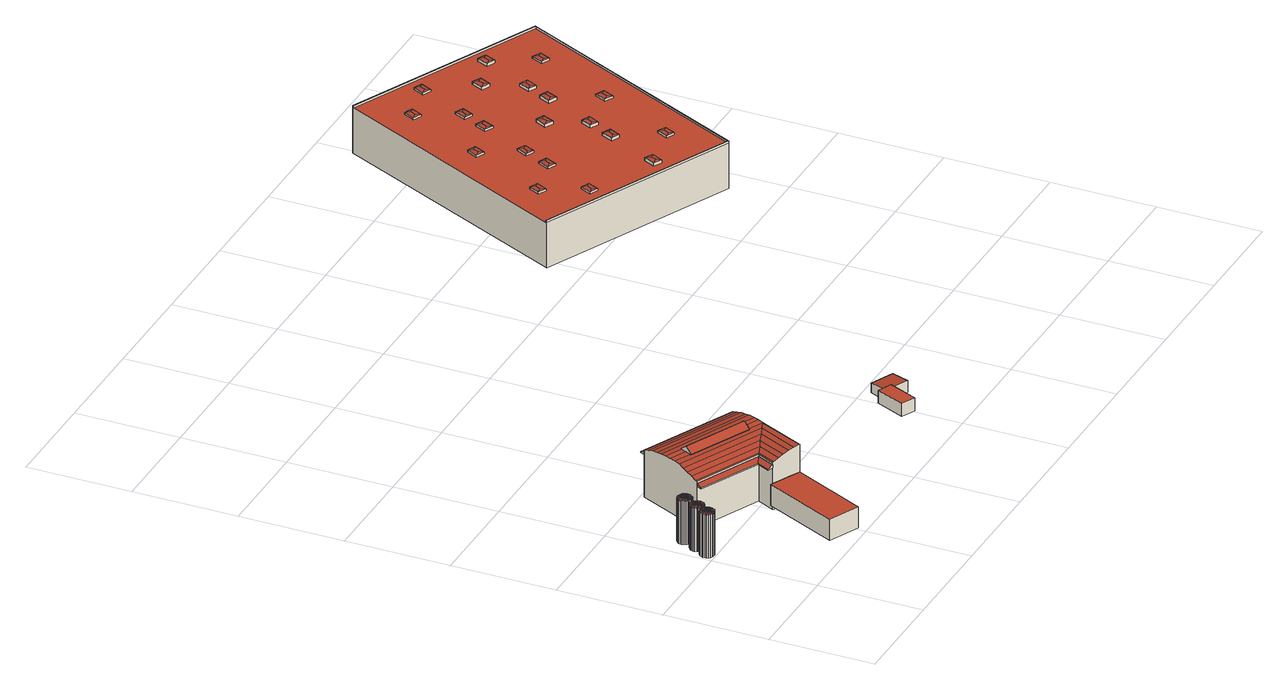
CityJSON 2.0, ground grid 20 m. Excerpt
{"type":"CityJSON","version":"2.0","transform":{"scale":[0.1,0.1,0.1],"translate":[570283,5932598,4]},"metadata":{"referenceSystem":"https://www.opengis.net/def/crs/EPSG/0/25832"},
"CityObjects":{
"building1":{"type":"Building","attributes":{"Grundfläche 2D":"5.390243","Grundhöhe NN":"4.627"},"geometry":[{"type":"Solid","lod":"3","boundaries":[[[[0,1,2]],[[2,1,3]],[[4,5,1,0]],[[6,1,5]],[[7,1,6]],[[8,1,7]],[[9,1,8]],[[10,1,9]],[[11,1,10]],[[12,1,11]],[[13,1,12]],[[14,1,13]],[[15,1,14]],[[16,1,15]],[[17,1,16]],[[18,1,17]],[[19,1,18]],[[20,1,19]],[[21,1,20]],[[22,1,21]],[[23,1,22]],[[24,1,23]],[[25,1,24]],[[26,1,25]],[[27,1,26]],[[3,1,27]],[[28,29,0,2]],[[29,30,31,5,4,0]],[[31,32,6,5]],[[32,33,7,6]],[[33,34,8,7]],[[34,35,9,8]],[[35,36,10,9]],[[36,37,11,10]],[[37,38,12,11]],[[38,39,13,12]],[[39,40,14,13]],[[40,41,15,14]],[[41,42,16,15]],[[42,43,17,16]],[[43,44,18,17]],[[44,45,19,18]],[[45,46,20,19]],[[46,47,21,20]],[[47,48,22,21]],[[48,49,23,22]],[[49,50,24,23]],[[50,51,25,24]],[[51,52,26,25]],[[53,28,2,3]],[[52,54,27,26]],[[54,53,3,27]],[[54,52,51,50,49,48,47,46,45,44,43,42,41,40,39,38,37,36,35,34,33,32,31,30,29,28,53]]]],"semantics":{"surfaces":[{"type":"RoofSurface"},{"type":"WallSurface"},{"type":"GroundSurface"}],"values":[[0,0,0,0,0,0,0,0,0,0,0,0,0,0,0,0,0,0,0,0,0,0,0,0,0,0,1,1,1,1,1,1,1,1,1,1,1,1,1,1,1,1,1,1,1,1,1,1,1,1,1,1,2]]}}]},
"building2":{"type":"Building","attributes":{"Grundfläche 2D":"5.389597","Grundhöhe NN":"4.627"},"geometry":[{"type":"Solid","lod":"3","boundaries":[[[[55,56,57]],[[57,56,58]],[[59,56,55]],[[60,56,59]],[[61,62,56,60]],[[63,56,62]],[[64,56,63]],[[65,56,64]],[[66,56,65]],[[67,56,66]],[[68,56,67]],[[69,56,68]],[[70,56,69]],[[71,56,70]],[[72,56,71]],[[73,56,72]],[[74,56,73]],[[75,56,74]],[[76,56,75]],[[77,56,76]],[[78,56,77]],[[79,56,78]],[[80,56,79]],[[81,56,80]],[[82,56,81]],[[58,56,82]],[[55,57,83,84]],[[59,55,84,85]],[[60,59,85,86]],[[87,62,61,60,86,88]],[[63,62,87,89]],[[64,63,89,90]],[[65,64,90,91]],[[66,65,91,92]],[[67,66,92,93]],[[68,67,93,94]],[[69,68,94,95]],[[70,69,95,96]],[[71,70,96,97]],[[72,71,97,98]],[[73,72,98,99]],[[74,73,99,100]],[[75,74,100,101]],[[76,75,101,102]],[[77,76,102,103]],[[78,77,103,104]],[[79,78,104,105]],[[80,79,105,106]],[[81,80,106,107]],[[57,58,108,83]],[[82,81,107,109]],[[58,82,109,108]],[[95,94,93,92,91,90,89,87,88,86,85,84,83,108,109,107,106,105,104,103,102,101,100,99,98,97,96]]]],"semantics":{"surfaces":[{"type":"RoofSurface"},{"type":"WallSurface"},{"type":"GroundSurface"}],"values":[[0,0,0,0,0,0,0,0,0,0,0,0,0,0,0,0,0,0,0,0,0,0,0,0,0,0,1,1,1,1,1,1,1,1,1,1,1,1,1,1,1,1,1,1,1,1,1,1,1,1,1,1,2]]}}]},
"building3":{"type":"Building","attributes":{"Grundfläche 2D":"5.388605","Grundhöhe NN":"4.627"},"geometry":[{"type":"Solid","lod":"3","boundaries":[[[[110,111,112]],[[110,113,111]],[[110,112,114]],[[110,114,115]],[[110,115,116]],[[110,116,117]],[[110,117,118]],[[110,118,119]],[[110,119,120]],[[110,120,121]],[[110,121,122]],[[110,122,123]],[[110,123,124]],[[110,124,125]],[[110,125,126]],[[110,126,127]],[[128,110,127,129]],[[130,110,128,131]],[[110,130,132]],[[110,132,133]],[[110,133,134]],[[110,134,135]],[[110,135,136]],[[110,136,137]],[[110,137,138]],[[110,138,113]],[[139,140,112,111]],[[140,141,114,112]],[[141,142,115,114]],[[142,143,116,115]],[[143,144,117,116]],[[144,145,118,117]],[[145,146,119,118]],[[146,147,120,119]],[[147,148,121,120]],[[148,149,122,121]],[[149,150,123,122]],[[150,151,124,123]],[[151,152,125,124]],[[152,153,126,125]],[[153,154,127,126]],[[154,155,156,128,129,127]],[[156,157,158,130,131,128]],[[158,159,132,130]],[[159,160,133,132]],[[160,161,134,133]],[[161,162,135,134]],[[162,163,136,135]],[[163,164,137,136]],[[165,139,111,113]],[[164,166,138,137]],[[166,165,113,138]],[[153,152,151,150,149,148,147,146,145,144,143,142,141,140,139,165,166,164,163,162,161,160,159,158,157,156,155,154]]]],"semantics":{"surfaces":[{"type":"RoofSurface"},{"type":"WallSurface"},{"type":"GroundSurface"}],"values":[[0,0,0,0,0,0,0,0,0,0,0,0,0,0,0,0,0,0,0,0,0,0,0,0,0,0,1,1,1,1,1,1,1,1,1,1,1,1,1,1,1,1,1,1,1,1,1,1,1,1,1,1,2]]}}]},
"building4":{"type":"Building","attributes":{"Grundfläche 2D":"100.830664","Grundhöhe NN":"5.746"},"children":["building4-1"],"geometry":[{"type":"Solid","lod":"3","boundaries":[[[[167,168,169,170,171,172,173,174]],[[172,171,175,176]],[[171,170,177,175]],[[178,179,180,181,169,168,167,174,173,172,176,182]],[[170,169,181,177]],[[180,179,178,182,176,175,177,181]]]],"semantics":{"surfaces":[{"type":"RoofSurface"},{"type":"WallSurface"},{"type":"GroundSurface"}],"values":[[0,1,1,1,1,2]]}}]},
"building4-1":{"type":"BuildingInstallation","parents":["building4"],"geometry":[{"type":"MultiSurface","lod":"3","boundaries":[[[183,184,185,186,187,188]],[[189,186,185,190]],[[191,192,193,184,183,188,187]],[[193,194,185,184]],[[194,195,190,185]],[[195,196,189,190]],[[196,197,186,189]],[[197,191,187,186]],[[195,194,193,192,191,197,196]]],"semantics":{"surfaces":[{"type":"RoofSurface"},{"type":"WallSurface"},{"type":"OuterCeilingSurface"}],"values":[0,0,1,1,1,1,1,1,2]}}]},
"building5":{"type":"Building","attributes":{"Grundfläche 2D":"299.737963","Grundhöhe NN":"4.738"},"children":["building5-1"],"geometry":[{"type":"Solid","lod":"3","boundaries":[[[[198,199,200,201,202,203]],[[204,205,198,203,206,207]],[[208,209,210,211]],[[210,212,213,211]],[[212,214,215,213]],[[214,216,217,215]],[[216,218,219,217]],[[220,221,219,218,222]],[[223,224,219,221,225]],[[226,227,228,229,224,223]],[[222,230,231,220]],[[227,232,233,231,230,234,235,228]],[[234,236,237,235]],[[236,238,239,237]],[[238,240,241,239]],[[240,242,243,241]],[[243,242,244,245,246]],[[246,245,247,248,243]],[[248,249,241,243]],[[249,250,239,241]],[[250,251,237,239]],[[251,252,235,237]],[[252,253,228,235]],[[253,254,229,228]],[[203,202,201,221,220,231,233,207,206]],[[204,207,233,232]],[[226,223,225,200,199,198,205,204,232,227]],[[225,221,201,200]],[[255,209,208,256,257,258,259,260]],[[244,242,240,238,236,234,230,222,218,216,214,212,210,209,255,260,259,261,262]],[[245,244,262,263]],[[247,245,263,264]],[[265,254,253,252,251,250,249,248,247,264,266]],[[208,211,213,215,217,219,224,229,254,265,258,257,256]],[[261,259,258,265,266,264,263,262]]]],"semantics":{"surfaces":[{"type":"RoofSurface"},{"type":"WallSurface"},{"type":"GroundSurface"}],"values":[[0,0,0,0,0,0,0,0,0,0,0,0,0,0,0,0,0,0,0,0,0,0,0,0,1,1,1,1,1,1,1,1,1,1,2]]}}]},
"building5-1":{"type":"BuildingInstallation","parents":["building5"],"geometry":[{"type":"MultiSurface","lod":"3","boundaries":[[[255,256,267,268]],[[269,270,268,267]],[[270,260,255,268]],[[260,257,256,255]],[[257,269,267,256]],[[257,260,270,269]]],"semantics":{"surfaces":[{"type":"RoofSurface"},{"type":"WallSurface"},{"type":"OuterCeilingSurface"}],"values":[0,1,1,1,1,2]}}]},
"building6":{"type":"Building","attributes":{"Grundfläche 2D":"18.331247","Grundhöhe NN":"5.778"},"geometry":[{"type":"Solid","lod":"3","boundaries":[[[[271,272,273,274]],[[272,271,275,276]],[[273,272,276,277]],[[274,273,277,278]],[[271,274,278,275]],[[276,275,278,277]]]],"semantics":{"surfaces":[{"type":"RoofSurface"},{"type":"WallSurface"},{"type":"GroundSurface"}],"values":[[0,1,1,1,1,2]]}}]},
"building7":{"type":"Building","attributes":{"Grundfläche 2D":"19.199115","Grundhöhe NN":"5.168"},"geometry":[{"type":"Solid","lod":"3","boundaries":[[[[279,280,281,282]],[[280,279,283,284]],[[281,280,284,285]],[[282,281,285,286]],[[279,282,286,283]],[[284,283,286,285]]]],"semantics":{"surfaces":[{"type":"RoofSurface"},{"type":"WallSurface"},{"type":"GroundSurface"}],"values":[[0,1,1,1,1,2]]}}]},
"building8":{"type":"Building","attributes":{"Grundfläche 2D":"2120.238453","Grundhöhe NN":"5.262"},"children":["building8-1","building8-2","building8-3","building8-4","building8-5","building8-6","building8-7","building8-8","building8-9","building8-10","building8-11","building8-12","building8-13","building8-14","building8-15","building8-16","building8-17","building8-18","building8-19","building8-20"],"geometry":[{"type":"Solid","lod":"3","boundaries":[[[[287,288,289,290,291,292,293,294,295]],[[296,297,298,299]],[[300,301,302,303]],[[304,305,306,307]],[[298,308,309,290,289,288]],[[309,310,291,290]],[[310,311,292,291]],[[311,312,293,292]],[[312,297,294,293]],[[297,296,295,294]],[[287,295,296,299]],[[299,298,288,287]],[[300,303,313,314]],[[301,300,314,315]],[[302,301,315,316]],[[304,307,317,318]],[[305,304,318,319]],[[306,305,319,320]],[[321,309,308,298,297,312,322,323]],[[310,309,321,324]],[[311,310,324,325]],[[325,322,312,311],[320,317,307,306],[316,313,303,302]],[[315,314,313,316]],[[319,318,317,320]],[[321,323,322,325,324]]]],"semantics":{"surfaces":[{"type":"RoofSurface"},{"type":"WallSurface"},{"type":"GroundSurface"}],"values":[[0,0,0,0,1,1,1,1,1,1,1,1,1,1,1,1,1,1,1,1,1,1,2,2,2]]}}]},
"building8-1":{"type":"BuildingInstallation","parents":["building8"],"geometry":[{"type":"MultiSurface","lod":"3","boundaries":[[[326,327,328]],[[329,328,327,330]],[[326,331,330,327]],[[329,330,331]],[[332,326,328,333]],[[332,334,331,326]],[[334,335,329,331]],[[328,329,335,333]]],"semantics":{"surfaces":[{"type":"RoofSurface"},{"type":"WallSurface"}],"values":[0,0,0,0,1,1,1,1]}}]},
"building8-2":{"type":"BuildingInstallation","parents":["building8"],"geometry":[{"type":"MultiSurface","lod":"3","boundaries":[[[336,337,338]],[[339,338,337,340]],[[336,341,340,337]],[[339,340,341]],[[342,343,336,338]],[[343,344,341,336]],[[344,345,339,341]],[[345,342,338,339]]],"semantics":{"surfaces":[{"type":"RoofSurface"},{"type":"WallSurface"}],"values":[0,0,0,0,1,1,1,1]}}]},
"building8-3":{"type":"BuildingInstallation","parents":["building8"],"geometry":[{"type":"MultiSurface","lod":"3","boundaries":[[[346,347,348]],[[349,348,347,350]],[[346,351,350,347]],[[349,350,351]],[[352,353,346,348]],[[353,354,351,346]],[[354,355,349,351]],[[355,352,348,349]]],"semantics":{"surfaces":[{"type":"RoofSurface"},{"type":"WallSurface"}],"values":[0,0,0,0,1,1,1,1]}}]},
"building8-4":{"type":"BuildingInstallation","parents":["building8"],"geometry":[{"type":"MultiSurface","lod":"3","boundaries":[[[356,357,358,359]],[[360,359,358,361]],[[357,362,361,358]],[[360,361,362]],[[363,364,365,357,356,359]],[[365,366,362,357]],[[366,367,360,362]],[[367,363,359,360]]],"semantics":{"surfaces":[{"type":"RoofSurface"},{"type":"WallSurface"}],"values":[0,0,0,0,1,1,1,1]}}]},
"building8-5":{"type":"BuildingInstallation","parents":["building8"],"geometry":[{"type":"MultiSurface","lod":"3","boundaries":[[[368,369,370]],[[371,370,369,372]],[[368,373,372,369]],[[371,372,373]],[[374,375,368,370]],[[375,376,373,368]],[[376,377,371,373]],[[377,374,370,371]]],"semantics":{"surfaces":[{"type":"RoofSurface"},{"type":"WallSurface"}],"values":[0,0,0,0,1,1,1,1]}}]},
"building8-6":{"type":"BuildingInstallation","parents":["building8"],"geometry":[{"type":"MultiSurface","lod":"3","boundaries":[[[378,379,380]],[[381,380,379,382]],[[378,383,382,379]],[[384,381,382,383]],[[385,386,383,378]],[[387,385,378,380]],[[386,388,389,381,384,383]],[[389,387,380,381]]],"semantics":{"surfaces":[{"type":"RoofSurface"},{"type":"WallSurface"}],"values":[0,0,0,0,1,1,1,1]}}]},
"building8-7":{"type":"BuildingInstallation","parents":["building8"],"geometry":[{"type":"MultiSurface","lod":"3","boundaries":[[[390,391,392,393]],[[394,393,392,395]],[[391,396,395,392]],[[394,395,396]],[[397,398,399,391,390,393]],[[399,400,396,391]],[[400,401,394,396]],[[401,397,393,394]]],"semantics":{"surfaces":[{"type":"RoofSurface"},{"type":"WallSurface"}],"values":[0,0,0,0,1,1,1,1]}}]},
"building8-8":{"type":"BuildingInstallation","parents":["building8"],"geometry":[{"type":"MultiSurface","lod":"3","boundaries":[[[402,403,404]],[[405,404,403,406]],[[402,407,406,403]],[[405,406,407]],[[408,409,402,404]],[[409,410,407,402]],[[410,411,405,407]],[[411,408,404,405]]],"semantics":{"surfaces":[{"type":"RoofSurface"},{"type":"WallSurface"}],"values":[0,0,0,0,1,1,1,1]}}]},
"building8-9":{"type":"BuildingInstallation","parents":["building8"],"geometry":[{"type":"MultiSurface","lod":"3","boundaries":[[[412,413,414]],[[415,414,413,416]],[[412,417,416,413]],[[415,416,417]],[[418,419,412,414]],[[419,420,417,412]],[[420,421,415,417]],[[421,418,414,415]]],"semantics":{"surfaces":[{"type":"RoofSurface"},{"type":"WallSurface"}],"values":[0,0,0,0,1,1,1,1]}}]},
"building8-10":{"type":"BuildingInstallation","parents":["building8"],"geometry":[{"type":"MultiSurface","lod":"3","boundaries":[[[422,423,424]],[[425,424,423,426]],[[422,427,426,423]],[[425,426,427]],[[428,429,422,424]],[[429,430,427,422]],[[430,431,425,427]],[[424,425,431,428]]],"semantics":{"surfaces":[{"type":"RoofSurface"},{"type":"WallSurface"}],"values":[0,0,0,0,1,1,1,1]}}]},
"building8-11":{"type":"BuildingInstallation","parents":["building8"],"geometry":[{"type":"MultiSurface","lod":"3","boundaries":[[[432,433,434]],[[435,434,433,436]],[[432,437,436,433]],[[435,436,437]],[[438,439,432,434]],[[439,440,437,432]],[[440,441,435,437]],[[441,438,434,435]]],"semantics":{"surfaces":[{"type":"RoofSurface"},{"type":"WallSurface"}],"values":[0,0,0,0,1,1,1,1]}}]},
"building8-12":{"type":"BuildingInstallation","parents":["building8"],"geometry":[{"type":"MultiSurface","lod":"3","boundaries":[[[442,443,444]],[[445,444,443,446]],[[442,447,446,443]],[[445,446,447]],[[448,449,442,444]],[[447,442,449,450]],[[450,451,445,447]],[[451,448,444,445]]],"semantics":{"surfaces":[{"type":"RoofSurface"},{"type":"WallSurface"}],"values":[0,0,0,0,1,1,1,1]}}]},
"building8-13":{"type":"BuildingInstallation","parents":["building8"],"geometry":[{"type":"MultiSurface","lod":"3","boundaries":[[[452,453,454]],[[455,454,453,456]],[[452,457,456,453]],[[455,456,457]],[[458,459,452,454]],[[459,460,457,452]],[[460,461,455,457]],[[461,458,454,455]]],"semantics":{"surfaces":[{"type":"RoofSurface"},{"type":"WallSurface"}],"values":[0,0,0,0,1,1,1,1]}}]},
"building8-14":{"type":"BuildingInstallation","parents":["building8"],"geometry":[{"type":"MultiSurface","lod":"3","boundaries":[[[462,463,464]],[[465,464,463,466]],[[462,467,466,463]],[[465,466,467]],[[468,469,462,464]],[[469,470,467,462]],[[470,471,465,467]],[[471,468,464,465]]],"semantics":{"surfaces":[{"type":"RoofSurface"},{"type":"WallSurface"}],"values":[0,0,0,0,1,1,1,1]}}]},
"building8-15":{"type":"BuildingInstallation","parents":["building8"],"geometry":[{"type":"MultiSurface","lod":"3","boundaries":[[[472,473,474]],[[475,474,473,476]],[[472,477,476,473]],[[478,475,476,477]],[[479,480,472,474]],[[480,481,477,472]],[[481,482,483,475,478,477]],[[483,479,474,475]]],"semantics":{"surfaces":[{"type":"RoofSurface"},{"type":"WallSurface"}],"values":[0,0,0,0,1,1,1,1]}}]},
"building8-16":{"type":"BuildingInstallation","parents":["building8"],"geometry":[{"type":"MultiSurface","lod":"3","boundaries":[[[484,485,486]],[[487,486,485,488]],[[484,489,488,485]],[[487,488,489]],[[490,491,489,484]],[[492,490,484,486]],[[491,493,487,489]],[[493,492,486,487]]],"semantics":{"surfaces":[{"type":"RoofSurface"},{"type":"WallSurface"}],"values":[0,0,0,0,1,1,1,1]}}]},
"building8-17":{"type":"BuildingInstallation","parents":["building8"],"geometry":[{"type":"MultiSurface","lod":"3","boundaries":[[[494,495,496]],[[497,496,495,498]],[[494,499,498,495]],[[497,498,499]],[[500,494,496,501]],[[500,502,499,494]],[[502,503,497,499]],[[503,501,496,497]]],"semantics":{"surfaces":[{"type":"RoofSurface"},{"type":"WallSurface"}],"values":[0,0,0,0,1,1,1,1]}}]},
"building8-18":{"type":"BuildingInstallation","parents":["building8"],"geometry":[{"type":"MultiSurface","lod":"3","boundaries":[[[504,505,506]],[[507,506,505,508]],[[504,509,508,505]],[[507,508,509]],[[510,511,504,506]],[[511,512,509,504]],[[512,513,507,509]],[[513,510,506,507]]],"semantics":{"surfaces":[{"type":"RoofSurface"},{"type":"WallSurface"}],"values":[0,0,0,0,1,1,1,1]}}]},
"building8-19":{"type":"BuildingInstallation","parents":["building8"],"geometry":[{"type":"MultiSurface","lod":"3","boundaries":[[[514,515,516]],[[517,516,515,518]],[[514,519,518,515]],[[517,518,519]],[[520,521,514,516]],[[521,522,519,514]],[[522,523,517,519]],[[523,520,516,517]]],"semantics":{"surfaces":[{"type":"RoofSurface"},{"type":"WallSurface"}],"values":[0,0,0,0,1,1,1,1]}}]},
"building8-20":{"type":"BuildingInstallation","parents":["building8"],"geometry":[{"type":"MultiSurface","lod":"3","boundaries":[[[524,525,526]],[[527,526,525,528]],[[524,529,528,525]],[[527,528,529]],[[530,531,524,526]],[[531,532,529,524]],[[532,533,527,529]],[[526,527,533,530]]],"semantics":{"surfaces":[{"type":"RoofSurface"},{"type":"WallSurface"}],"values":[0,0,0,0,1,1,1,1]}}]}
},
"vertices":[
[30,223,92],[19,216,96],[31,221,92],[32,218,92],[29,224,92],[28,225,92],[26,227,92],[23,229,92],[20,229,92],[17,229,92],[13,228,92],[11,226,92],[8,224,92],[7,221,92],[6,218,92],[6,215,92],[6,212,92],[8,209,92],[10,206,92],[13,204,92],[16,203,92],[19,203,92],[22,203,92],[25,204,92],[28,206,92],[30,209,92],[31,212,92],[32,215,92],[31,221,6],[30,223,6],[29,224,6],[28,225,6],[26,227,6],[23,229,6],[20,229,6],[17,229,6],[13,228,6],[11,226,6],[8,224,6],[7,221,6],[6,218,6],[6,215,6],[6,212,6],[8,209,6],[10,206,6],[13,204,6],[16,203,6],[19,203,6],[22,203,6],[25,204,6],[28,206,6],[30,209,6],[31,212,6],[32,218,6],[32,215,6],
[42,247,92],[31,241,96],[43,246,92],[44,243,92],[41,250,92],[38,252,92],[36,253,92],[35,253,92],[32,254,92],[29,254,92],[26,253,92],[23,251,92],[21,249,92],[19,246,92],[18,243,92],[18,240,92],[19,236,92],[20,234,92],[22,231,92],[25,229,92],[28,228,92],[31,228,92],[34,228,92],[37,229,92],[40,231,92],[42,233,92],[43,236,92],[44,240,92],[43,246,6],[42,247,6],[41,250,6],[38,252,6],[35,253,6],[36,253,6],[32,254,6],[29,254,6],[26,253,6],[23,251,6],[21,249,6],[19,246,6],[18,243,6],[18,240,6],[19,236,6],[20,234,6],[22,231,6],[25,229,6],[28,228,6],[31,228,6],[34,228,6],[37,229,6],[40,231,6],[42,233,6],[43,236,6],[44,243,6],[44,240,6],
[44,270,96],[56,275,92],[56,276,92],[57,272,92],[54,279,92],[51,281,92],[48,282,92],[45,283,92],[42,283,92],[39,282,92],[36,280,92],[34,278,92],[32,275,92],[31,272,92],[31,269,92],[32,266,92],[33,263,92],[35,260,92],[38,258,92],[36,260,92],[41,257,92],[40,257,92],[44,257,92],[48,257,92],[51,258,92],[53,260,92],[55,263,92],[57,265,92],[57,269,92],[56,275,6],[56,276,6],[54,279,6],[51,281,6],[48,282,6],[45,283,6],[42,283,6],[39,282,6],[36,280,6],[34,278,6],[32,275,6],[31,272,6],[31,269,6],[32,266,6],[33,263,6],[35,260,6],[36,260,6],[38,258,6],[40,257,6],[41,257,6],[44,257,6],[48,257,6],[51,258,6],[53,260,6],[55,263,6],[57,265,6],[57,272,6],[57,269,6],
[202,174,59],[200,175,59],[196,177,59],[131,36,59],[190,9,59],[255,149,59],[233,160,59],[222,165,59],[190,9,17],[255,149,17],[131,36,17],[222,165,17],[202,174,17],[200,175,17],[196,177,17],[233,160,17],
[196,177,95],[200,175,96],[216,209,96],[201,203,92],[190,179,92],[196,177,94],[85,257,92],[90,267,96],[190,179,90],[196,177,90],[200,175,90],[216,209,90],[90,267,90],[85,257,90],[201,203,90],
[269,260,126],[270,262,125],[275,272,115],[156,327,115],[151,317,124],[150,315,126],[263,248,115],[265,251,118],[146,306,118],[145,303,115],[329,309,100],[148,393,100],[144,384,104],[325,299,104],[139,373,108],[320,289,108],[134,363,110],[315,279,110],[129,353,113],[310,269,113],[124,342,114],[305,258,114],[151,317,114],[156,327,114],[120,332,114],[270,262,114],[301,248,114],[275,272,114],[269,260,114],[265,251,114],[294,238,114],[296,238,114],[115,321,114],[146,306,114],[263,248,114],[145,303,114],[110,310,113],[279,232,113],[105,300,111],[264,226,111],[100,290,108],[248,221,108],[95,280,105],[234,215,105],[91,270,101],[219,210,101],[90,267,100],[216,209,100],[217,209,100],[200,175,100],[202,174,101],[212,169,105],[222,165,108],[233,160,111],[243,155,113],[254,150,114],[255,149,114],[148,393,96],[329,309,96],[329,309,91],[329,309,7],[148,393,7],[148,393,91],[91,270,7],[90,267,7],[216,209,7],[200,175,7],[255,149,7],[202,174,7],
[333,318,93],[152,402,93],[333,318,91],[152,402,91],
[585,152,43],[560,96,44],[587,84,44],[612,140,43],[585,152,18],[560,96,18],[587,84,18],[612,140,18],
[621,181,31],[604,145,35],[648,125,35],[665,161,31],[621,181,12],[604,145,12],[648,125,12],[665,161,12],
[1144,690,107],[771,863,107],[771,862,107],[771,861,107],[1144,688,107],[1359,1151,107],[985,1324,107],[984,1322,107],[1357,1149,107],[1357,1149,103],[984,1322,103],[771,863,103],[1144,690,103],[1169,1256,70],[1121,1278,70],[1114,1264,70],[1162,1242,70],[1080,1298,70],[1032,1320,70],[1026,1306,70],[1073,1283,70],[771,862,103],[771,861,103],[1144,688,103],[1359,1151,103],[985,1324,103],[1162,1242,68],[1169,1256,68],[1121,1278,68],[1114,1264,68],[1073,1283,68],[1080,1298,68],[1032,1320,68],[1026,1306,68],[771,861,13],[985,1324,13],[771,862,13],[1144,688,13],[1359,1151,13],
[1147,1046,109],[1153,1037,110],[1163,1039,109],[1153,1017,109],[1148,1027,110],[1137,1024,109],[1147,1046,103],[1163,1039,103],[1137,1024,103],[1153,1017,103],
[1101,946,109],[1106,937,110],[1117,939,109],[1107,917,109],[1102,927,110],[1091,925,109],[1117,939,103],[1101,946,103],[1091,925,103],[1107,917,103],
[946,956,107],[952,947,108],[962,949,107],[952,927,107],[947,937,108],[936,935,107],[962,949,103],[946,956,103],[936,935,103],[952,927,103],
[1224,1190,109],[1216,1194,109],[1221,1184,110],[1232,1186,109],[1222,1165,109],[1217,1174,110],[1206,1172,109],[1232,1186,103],[1224,1190,103],[1216,1194,103],[1206,1172,103],[1222,1165,103],
[899,855,107],[905,846,108],[915,848,107],[905,826,107],[900,836,108],[889,833,107],[915,848,103],[899,855,103],[889,833,103],[905,826,103],
[1194,962,107],[1199,952,108],[1210,954,107],[1200,932,107],[1195,942,108],[1184,940,107],[1192,936,107],[1194,962,103],[1184,940,103],[1210,954,103],[1192,936,103],[1200,932,103],
[1009,1231,107],[1001,1234,107],[1006,1225,108],[1017,1227,107],[1007,1205,107],[1002,1215,108],[991,1213,107],[1017,1227,103],[1009,1231,103],[1001,1234,103],[991,1213,103],[1007,1205,103],
[1125,814,107],[1131,804,108],[1141,806,107],[1131,785,107],[1126,794,108],[1115,792,107],[1141,806,103],[1125,814,103],[1115,792,103],[1131,785,103],
[1077,896,109],[1083,886,110],[1093,888,109],[1083,867,109],[1078,877,110],[1067,874,109],[1093,888,103],[1077,896,103],[1067,874,103],[1083,867,103],
[1038,1155,107],[1044,1145,108],[1054,1148,107],[1044,1126,107],[1039,1136,108],[1028,1133,107],[1054,1148,103],[1038,1155,103],[1028,1133,103],[1044,1126,103],
[1030,795,109],[1036,785,110],[1046,787,109],[1036,765,109],[1032,775,110],[1020,773,109],[1046,787,103],[1030,795,103],[1020,773,103],[1036,765,103],
[1016,1107,107],[1021,1097,108],[1032,1099,107],[1022,1077,107],[1017,1087,108],[1006,1085,107],[1032,1099,103],[1016,1107,103],[1006,1085,103],[1022,1077,103],
[1071,1018,109],[1076,1009,110],[1087,1011,109],[1077,989,109],[1072,999,110],[1061,997,109],[1087,1011,103],[1071,1018,103],[1061,997,103],[1077,989,103],
[862,935,107],[867,926,108],[878,928,107],[868,906,107],[863,916,108],[852,914,107],[878,928,103],[862,935,103],[852,914,103],[868,906,103],
[1141,1170,109],[1146,1160,110],[1157,1162,109],[1147,1140,109],[1142,1150,110],[1131,1148,109],[1139,1144,109],[1157,1162,103],[1141,1170,103],[1131,1148,103],[1139,1144,103],[1147,1140,103],
[1169,1094,109],[1175,1085,110],[1185,1087,109],[1175,1065,109],[1170,1075,110],[1159,1072,109],[1169,1094,103],[1159,1072,103],[1185,1087,103],[1175,1065,103],
[1084,1254,107],[1090,1245,108],[1100,1247,107],[1090,1225,107],[1086,1235,108],[1074,1233,107],[1084,1254,103],[1100,1247,103],[1074,1233,103],[1090,1225,103],
[970,1008,107],[976,998,108],[986,1000,107],[976,979,107],[971,989,108],[960,986,107],[986,1000,103],[970,1008,103],[960,986,103],[976,979,103],
[1264,1113,107],[1269,1103,108],[1280,1105,107],[1270,1084,107],[1265,1093,108],[1254,1091,107],[1280,1105,103],[1264,1113,103],[1254,1091,103],[1270,1084,103],
[931,1083,107],[936,1074,108],[947,1076,107],[936,1054,107],[932,1064,108],[920,1062,107],[947,1076,103],[931,1083,103],[920,1062,103],[936,1054,103]
]}
